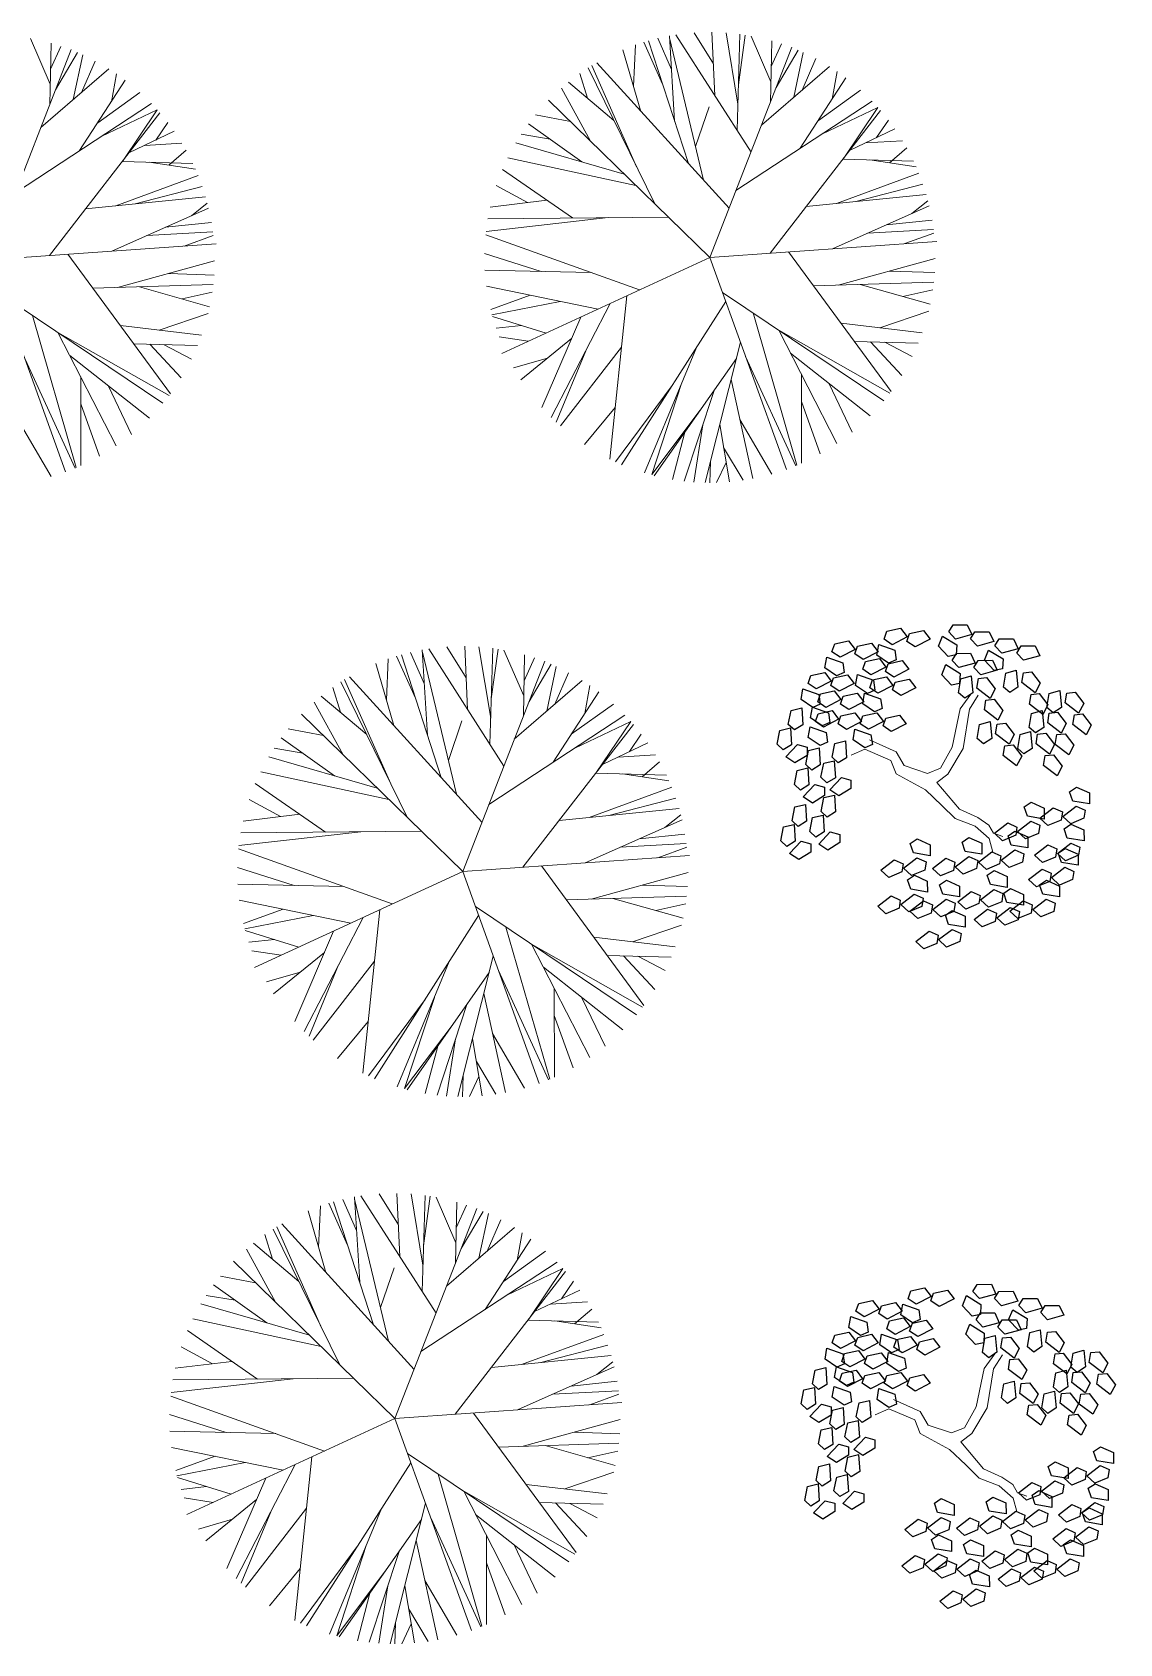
# Model space of a CAD drawing. Header units: millimetres. Extents: x 997 to 4249, y 599 to 1440.
# Drawn here: x 1282.57 to 1301.14, y 933.64 to 961.17 of the extents above; entities that cross this region are included whole.
import ezdxf

# ---------------------------------------------------------------- set-up
doc = ezdxf.new("R2010")
doc.units = ezdxf.units.MM
doc.linetypes.add('Continuo', pattern=[0])
doc.layers.add('cercas existentes', color=18, linetype='Continuous')
doc.layers.add('taludes', color=9, linetype='Continuous')

# ---------------------------------------------------------------- blocks, each defined once
blk = doc.blocks.new('L', base_point=(1.3683, 0.5913))
at = {"linetype": 'Continuo'}
for p, q in [((1.2809, 0.65), (1.3117, 0.675)), ((1.2937, 0.5998), (1.2809, 0.65)), ((1.3117, 0.675), (1.3419, 0.6213)), ((1.2753, 0.5668), (1.3061, 0.5917)), ((1.3225, 0.5909), (1.2937, 0.5998)), ((1.3061, 0.5917), (1.3362, 0.538)), ((1.3419, 0.6213), (1.3225, 0.5909)), ((1.2881, 0.5166), (1.2753, 0.5668)), ((1.3362, 0.538), (1.3169, 0.5076)), ((1.337, 0.4891), (1.3557, 0.5478)), ((1.3557, 0.5478), (1.3911, 0.5544)), ((1.3911, 0.5544), (1.4042, 0.5272)), ((1.3169, 0.5076), (1.2881, 0.5166)), ((1.3763, 0.4836), (1.337, 0.4891)), ((1.4042, 0.5272), (1.3763, 0.4836))]:
    blk.add_line(p, q, dxfattribs=at)
blk = doc.blocks.new('gtfoods1')
at = {"layer": 'taludes', "lineweight": 5, "extrusion": (-0.01642, -0.01246, 0.999788)}
for p, q in [((-641.578, 299.358, 12.13), (-641.918, 300.139, 12.134)), ((-641.585, 299.012, 12.125), (-641.564, 300.056, 12.138)), ((-631.123, 299.358, 12.099), (-631.447, 300.075, 12.102)), ((-630.682, 298, 12.089), (-631.364, 300.1, 12.104)), ((-630.973, 299.609, 12.104), (-631.206, 300.141, 12.107)), ((-630.918, 298.728, 12.094), (-631.008, 300.182, 12.111)), ((-630.425, 297.717, 12.09), (-631.006, 300.147, 12.11)), ((-629.614, 298.197, 12.109), (-630.897, 300.201, 12.113)), ((-630.257, 299.704, 12.117), (-630.587, 300.235, 12.118)), ((-630.234, 299.164, 12.111), (-630.281, 300.244, 12.124)), ((-629.839, 299.018, 12.116), (-630.038, 300.235, 12.127)), ((-629.853, 298.57, 12.11), (-629.803, 300.21, 12.131)), ((-629.829, 299.347, 12.12), (-629.712, 300.197, 12.132)), ((-629.274, 299.398, 12.13), (-629.613, 300.18, 12.134)), ((-629.281, 299.053, 12.125), (-629.26, 300.096, 12.138)), ((-642.621, 296.357, 12.075), (-641.22, 299.948, 12.143)), ((-641.573, 299.616, 12.133), (-641.397, 300.004, 12.141)), ((-641.489, 299.26, 12.13), (-641.112, 299.896, 12.144)), ((-641.187, 299.094, 12.133), (-641.025, 299.857, 12.145)), ((-631.493, 298.893, 12.087), (-631.8, 299.947, 12.095)), ((-631.619, 299.324, 12.09), (-631.589, 300.028, 12.099)), ((-630.316, 296.397, 12.075), (-628.916, 299.988, 12.143)), ((-629.268, 299.657, 12.133), (-629.092, 300.044, 12.141)), ((-629.184, 299.301, 12.13), (-628.808, 299.936, 12.144)), ((-628.882, 299.134, 12.133), (-628.721, 299.898, 12.145)), ((-628.743, 299.254, 12.136), (-628.51, 299.794, 12.147)), ((-641.74, 298.616, 12.118), (-640.58, 299.618, 12.149)), ((-641.048, 299.214, 12.136), (-640.814, 299.753, 12.147)), ((-640.536, 299.058, 12.143), (-640.449, 299.532, 12.15)), ((-632.406, 299.118, 12.075), (-632.535, 299.541, 12.078)), ((-631.257, 297.315, 12.071), (-632.396, 299.635, 12.081)), ((-631.567, 297.947, 12.074), (-632.332, 299.674, 12.083)), ((-629.989, 297.237, 12.091), (-632.248, 299.725, 12.085)), ((-629.435, 298.656, 12.118), (-628.276, 299.658, 12.149)), ((-628.231, 299.099, 12.143), (-628.144, 299.572, 12.15)), ((-641.077, 298.222, 12.124), (-640.299, 299.424, 12.151)), ((-632.355, 298.387, 12.066), (-632.851, 299.292, 12.069)), ((-631.956, 298.739, 12.077), (-632.732, 299.392, 12.073)), ((-628.773, 298.263, 12.124), (-627.994, 299.464, 12.151)), ((-628.464, 298.74, 12.135), (-627.743, 299.256, 12.153)), ((-642.175, 297.5, 12.097), (-639.853, 299.028, 12.154)), ((-640.768, 298.699, 12.135), (-640.047, 299.216, 12.153)), ((-630.316, 296.397, 12.075), (-633.07, 299.085, 12.063)), ((-630.562, 298.292, 12.095), (-630.331, 298.971, 12.107)), ((-629.871, 297.54, 12.097), (-627.548, 299.068, 12.154)), ((-628.404, 298.505, 12.133), (-627.448, 298.96, 12.154)), ((-627.448, 298.96, 12.154), (-628.043, 298.079, 12.133)), ((-641.593, 296.43, 12.093), (-639.706, 298.867, 12.154)), ((-640.709, 298.465, 12.133), (-639.752, 298.92, 12.154)), ((-639.752, 298.92, 12.154), (-640.347, 298.039, 12.133)), ((-639.775, 298.404, 12.147), (-639.573, 298.703, 12.154)), ((-632.504, 298.033, 12.059), (-633.414, 298.679, 12.053)), ((-632.694, 298.718, 12.065), (-633.295, 298.833, 12.056)), ((-629.288, 296.47, 12.093), (-627.401, 298.908, 12.154)), ((-627.47, 298.444, 12.147), (-627.268, 298.744, 12.154)), ((-640.236, 298.183, 12.137), (-639.463, 298.553, 12.154)), ((-633.046, 298.417, 12.055), (-633.537, 298.502, 12.048)), ((-627.931, 298.224, 12.137), (-627.158, 298.593, 12.154)), ((-639.966, 298.312, 12.143), (-639.332, 298.352, 12.154)), ((-639.555, 297.975, 12.146), (-639.26, 298.228, 12.154)), ((-631.778, 297.823, 12.069), (-633.628, 298.356, 12.045)), ((-627.661, 298.353, 12.143), (-627.027, 298.392, 12.154)), ((-627.25, 298.015, 12.146), (-626.955, 298.268, 12.154)), ((-640.347, 298.039, 12.133), (-639.145, 298.004, 12.153)), ((-639.892, 298.026, 12.141), (-639.1, 297.906, 12.152)), ((-632.661, 297.072, 12.045), (-633.858, 297.901, 12.036)), ((-631.578, 297.629, 12.07), (-633.766, 298.102, 12.04)), ((-628.043, 298.079, 12.133), (-626.84, 298.045, 12.153)), ((-627.587, 298.066, 12.141), (-626.795, 297.946, 12.152)), ((-640.462, 297.28, 12.122), (-639.053, 297.795, 12.152)), ((-640.127, 297.314, 12.128), (-638.984, 297.611, 12.15)), ((-633.43, 297.334, 12.036), (-633.963, 297.625, 12.03)), ((-628.157, 297.32, 12.122), (-626.748, 297.835, 12.152)), ((-627.822, 297.354, 12.128), (-626.68, 297.651, 12.15)), ((-640.975, 297.228, 12.113), (-638.928, 297.434, 12.149)), ((-639.17, 297.108, 12.141), (-638.898, 297.325, 12.148)), ((-633.099, 297.375, 12.041), (-634.067, 297.255, 12.024)), ((-628.67, 297.269, 12.113), (-626.623, 297.474, 12.149)), ((-626.866, 297.149, 12.141), (-626.593, 297.365, 12.148)), ((-640.529, 296.505, 12.111), (-638.877, 297.239, 12.147)), ((-632.054, 297.078, 12.055), (-634.138, 296.843, 12.018)), ((-631.024, 297.088, 12.072), (-634.107, 297.057, 12.021)), ((-628.224, 296.546, 12.111), (-626.572, 297.279, 12.147)), ((-627.305, 296.954, 12.131), (-626.522, 297.034, 12.145)), ((-639.932, 296.771, 12.124), (-638.804, 296.833, 12.144)), ((-639.61, 296.913, 12.131), (-638.827, 296.994, 12.145)), ((-639.291, 296.593, 12.133), (-638.797, 296.772, 12.143)), ((-631.52, 295.842, 12.048), (-634.144, 296.782, 12.017)), ((-627.627, 296.811, 12.124), (-626.499, 296.873, 12.144)), ((-626.987, 296.634, 12.133), (-626.492, 296.813, 12.143)), ((-642.621, 296.357, 12.075), (-638.746, 296.632, 12.142)), ((-630.316, 296.397, 12.075), (-626.442, 296.672, 12.142)), ((-628.974, 296.493, 12.098), (-627.222, 294.11, 12.097)), ((-642.621, 296.357, 12.075), (-641.316, 292.738, 12.051)), ((-641.278, 296.452, 12.098), (-639.527, 294.07, 12.097)), ((-640.43, 295.884, 12.105), (-638.774, 296.341, 12.138)), ((-633.196, 296.158, 12.025), (-634.163, 296.467, 12.013)), ((-630.316, 296.397, 12.075), (-633.87, 294.757, 11.996)), ((-630.316, 296.397, 12.075), (-629.011, 292.778, 12.051)), ((-628.125, 295.925, 12.105), (-626.469, 296.382, 12.138)), ((-640.851, 295.871, 12.098), (-638.797, 295.934, 12.133)), ((-639.556, 296.125, 12.122), (-638.783, 296.098, 12.135)), ((-632.349, 296.139, 12.038), (-634.157, 296.18, 12.009)), ((-628.547, 295.912, 12.098), (-626.492, 295.975, 12.133)), ((-627.753, 295.936, 12.111), (-626.553, 295.597, 12.127)), ((-627.252, 296.166, 12.122), (-626.478, 296.138, 12.135)), ((-642.406, 295.76, 12.071), (-639.654, 293.907, 12.093)), ((-640.058, 295.896, 12.111), (-638.858, 295.557, 12.127)), ((-639.325, 295.689, 12.121), (-638.814, 295.802, 12.131)), ((-632.226, 295.516, 12.033), (-634.132, 295.906, 12.006)), ((-633.384, 295.753, 12.017), (-634.059, 295.509, 12.002)), ((-631.734, 295.743, 12.044), (-632.024, 292.95, 12.004)), ((-630.101, 295.801, 12.071), (-627.349, 293.948, 12.093)), ((-627.02, 295.729, 12.121), (-626.509, 295.843, 12.131)), ((-641.883, 295.408, 12.075), (-641.134, 292.808, 12.055)), ((-639.721, 295.156, 12.108), (-638.885, 295.44, 12.125)), ((-632.872, 295.648, 12.024), (-634.037, 295.42, 12.002)), ((-633.113, 295.107, 12.013), (-634.029, 295.391, 12.001)), ((-632.522, 295.38, 12.026), (-633.184, 293.834, 11.996)), ((-632.019, 295.612, 12.037), (-633.025, 293.666, 11.996)), ((-630.044, 295.643, 12.07), (-631.825, 292.858, 12.006)), ((-629.578, 295.449, 12.075), (-628.83, 292.849, 12.055)), ((-627.417, 295.196, 12.108), (-626.58, 295.481, 12.125)), ((-641.447, 295.115, 12.079), (-639.55, 294.039, 12.097)), ((-641.447, 295.115, 12.079), (-640.453, 293.178, 12.071)), ((-640.382, 295.233, 12.098), (-638.995, 295.071, 12.119)), ((-633.533, 295.237, 12.008), (-633.968, 295.188, 12)), ((-629.142, 295.155, 12.079), (-627.245, 294.08, 12.097)), ((-629.142, 295.155, 12.079), (-628.148, 293.219, 12.071)), ((-628.077, 295.273, 12.098), (-626.69, 295.112, 12.119)), ((-640.153, 294.922, 12.098), (-639.063, 294.893, 12.115)), ((-639.877, 294.915, 12.102), (-639.343, 294.343, 12.104)), ((-639.632, 294.908, 12.106), (-639.166, 294.663, 12.111)), ((-633.418, 294.966, 12.006), (-633.917, 295.044, 11.999)), ((-632.678, 295.015, 12.019), (-633.547, 294.309, 11.996)), ((-631.825, 294.866, 12.031), (-632.868, 293.519, 11.997)), ((-630.547, 294.858, 12.052), (-631.435, 292.717, 12.011)), ((-629.794, 294.949, 12.066), (-630.398, 292.551, 12.026)), ((-627.849, 294.962, 12.098), (-626.758, 294.933, 12.115)), ((-627.572, 294.955, 12.102), (-627.038, 294.383, 12.104)), ((-627.327, 294.948, 12.106), (-626.862, 294.704, 12.111)), ((-642.01, 294.663, 12.064), (-641.155, 292.8, 12.055)), ((-641.245, 294.721, 12.077), (-639.887, 293.65, 12.086)), ((-633.091, 294.679, 12.008), (-633.669, 294.51, 11.996)), ((-632.436, 294.805, 12.02), (-632.939, 293.584, 11.997)), ((-629.864, 294.672, 12.061), (-631.266, 292.669, 12.013)), ((-629.706, 294.704, 12.064), (-628.85, 292.84, 12.055)), ((-628.94, 294.761, 12.077), (-627.582, 293.69, 12.086)), ((-641.059, 294.358, 12.076), (-641.056, 292.842, 12.057)), ((-629.954, 294.313, 12.055), (-629.585, 292.62, 12.04)), ((-628.754, 294.399, 12.076), (-628.751, 292.883, 12.057)), ((-640.584, 294.199, 12.082), (-640.191, 293.374, 12.078)), ((-630.959, 294.213, 12.037), (-631.928, 292.904, 12.005)), ((-630.8, 294.247, 12.04), (-631.308, 292.688, 12.013)), ((-630.246, 294.126, 12.048), (-630.754, 292.575, 12.02)), ((-628.279, 294.24, 12.082), (-627.886, 293.414, 12.078)), ((-641.058, 293.895, 12.07), (-640.738, 293.002, 12.064)), ((-631.932, 293.837, 12.017), (-632.457, 293.201, 12)), ((-630.48, 293.791, 12.04), (-631.308, 292.688, 12.013)), ((-628.753, 293.935, 12.07), (-628.433, 293.042, 12.064)), ((-642.11, 293.591, 12.049), (-641.566, 292.657, 12.046)), ((-630.438, 293.54, 12.037), (-630.592, 292.56, 12.023)), ((-630.148, 293.542, 12.042), (-629.984, 292.564, 12.033)), ((-629.806, 293.631, 12.049), (-629.261, 292.697, 12.046)), ((-630.744, 293.414, 12.031), (-630.957, 292.604, 12.017)), ((-630.307, 292.911, 12.032), (-630.32, 292.55, 12.027)), ((-630.083, 293.153, 12.038), (-629.751, 292.592, 12.037)), ((-630.039, 292.894, 12.036), (-630.201, 292.552, 12.029)), ((-634.902, 287.512, 12.089), (-635.584, 289.611, 12.104)), ((-635.193, 289.121, 12.104), (-635.426, 289.652, 12.107)), ((-635.138, 288.24, 12.094), (-635.228, 289.694, 12.111)), ((-634.645, 287.229, 12.09), (-635.226, 289.658, 12.11)), ((-633.835, 287.709, 12.109), (-635.117, 289.712, 12.113)), ((-634.477, 289.216, 12.117), (-634.807, 289.747, 12.118)), ((-634.454, 288.676, 12.111), (-634.501, 289.756, 12.124)), ((-634.059, 288.53, 12.116), (-634.259, 289.746, 12.127)), ((-634.073, 288.082, 12.11), (-634.023, 289.722, 12.131)), ((-634.049, 288.859, 12.12), (-633.932, 289.708, 12.132)), ((-633.494, 288.91, 12.13), (-633.833, 289.691, 12.134)), ((-633.501, 288.565, 12.125), (-633.48, 289.608, 12.138)), ((-635.713, 288.405, 12.087), (-636.02, 289.459, 12.095)), ((-635.839, 288.836, 12.09), (-635.809, 289.54, 12.099)), ((-635.343, 288.869, 12.099), (-635.667, 289.587, 12.102)), ((-634.536, 285.909, 12.075), (-633.136, 289.5, 12.143)), ((-633.489, 289.168, 12.133), (-633.312, 289.556, 12.141)), ((-633.404, 288.812, 12.13), (-633.028, 289.448, 12.144)), ((-633.102, 288.646, 12.133), (-632.941, 289.409, 12.145)), ((-636.626, 288.629, 12.075), (-636.755, 289.053, 12.078)), ((-635.477, 286.827, 12.071), (-636.616, 289.146, 12.081)), ((-635.787, 287.459, 12.074), (-636.553, 289.186, 12.083)), ((-634.209, 286.749, 12.091), (-636.469, 289.236, 12.085)), ((-633.656, 288.168, 12.118), (-632.496, 289.17, 12.149)), ((-632.963, 288.766, 12.136), (-632.73, 289.305, 12.147)), ((-632.451, 288.61, 12.143), (-632.364, 289.084, 12.15)), ((-636.576, 287.899, 12.066), (-637.071, 288.804, 12.069)), ((-636.176, 288.251, 12.077), (-636.952, 288.904, 12.073)), ((-632.993, 287.774, 12.124), (-632.214, 288.976, 12.151)), ((-632.684, 288.252, 12.135), (-631.963, 288.768, 12.153)), ((-634.536, 285.909, 12.075), (-637.29, 288.596, 12.063)), ((-634.091, 287.052, 12.097), (-631.768, 288.58, 12.154)), ((-636.915, 288.23, 12.065), (-637.515, 288.344, 12.056)), ((-634.782, 287.804, 12.095), (-634.551, 288.482, 12.107)), ((-633.508, 285.982, 12.093), (-631.622, 288.419, 12.154)), ((-632.625, 288.017, 12.133), (-631.668, 288.472, 12.154)), ((-631.668, 288.472, 12.154), (-632.263, 287.591, 12.133)), ((-631.69, 287.956, 12.147), (-631.488, 288.255, 12.154)), ((-637.266, 287.929, 12.055), (-637.757, 288.014, 12.048)), ((-636.724, 287.544, 12.059), (-637.635, 288.191, 12.053)), ((-632.151, 287.735, 12.137), (-631.378, 288.105, 12.154)), ((-635.998, 287.335, 12.069), (-637.848, 287.868, 12.045)), ((-631.881, 287.864, 12.143), (-631.247, 287.904, 12.154)), ((-631.471, 287.527, 12.146), (-631.175, 287.78, 12.154)), ((-636.881, 286.583, 12.045), (-638.078, 287.412, 12.036)), ((-635.798, 287.14, 12.07), (-637.986, 287.613, 12.04)), ((-632.263, 287.591, 12.133), (-631.06, 287.556, 12.153)), ((-631.808, 287.578, 12.141), (-631.015, 287.458, 12.152)), ((-637.65, 286.846, 12.036), (-638.183, 287.136, 12.03)), ((-632.377, 286.832, 12.122), (-630.968, 287.347, 12.152)), ((-632.043, 286.866, 12.128), (-630.9, 287.163, 12.15)), ((-637.319, 286.887, 12.041), (-638.287, 286.767, 12.024)), ((-632.89, 286.78, 12.113), (-630.843, 286.986, 12.149)), ((-631.086, 286.66, 12.141), (-630.813, 286.877, 12.148)), ((-636.274, 286.589, 12.055), (-638.358, 286.355, 12.018)), ((-635.245, 286.6, 12.072), (-638.327, 286.568, 12.021)), ((-632.444, 286.057, 12.111), (-630.792, 286.791, 12.147)), ((-635.74, 285.354, 12.048), (-638.364, 286.294, 12.017)), ((-631.847, 286.323, 12.124), (-630.719, 286.385, 12.144)), ((-631.525, 286.465, 12.131), (-630.743, 286.546, 12.145)), ((-631.207, 286.145, 12.133), (-630.712, 286.325, 12.143)), ((-634.536, 285.909, 12.075), (-630.662, 286.184, 12.142)), ((-637.416, 285.67, 12.025), (-638.383, 285.979, 12.013)), ((-634.536, 285.909, 12.075), (-638.09, 284.269, 11.996)), ((-634.536, 285.909, 12.075), (-633.231, 282.29, 12.051)), ((-633.194, 286.004, 12.098), (-631.442, 283.622, 12.097)), ((-632.345, 285.436, 12.105), (-630.689, 285.893, 12.138)), ((-636.569, 285.651, 12.038), (-638.377, 285.691, 12.009)), ((-632.767, 285.423, 12.098), (-630.713, 285.486, 12.133)), ((-631.472, 285.677, 12.122), (-630.698, 285.65, 12.135)), ((-636.446, 285.028, 12.033), (-638.352, 285.417, 12.006)), ((-637.604, 285.265, 12.017), (-638.279, 285.021, 12.002)), ((-635.954, 285.255, 12.044), (-636.244, 282.462, 12.004)), ((-634.321, 285.312, 12.071), (-631.569, 283.46, 12.093)), ((-631.973, 285.448, 12.111), (-630.773, 285.109, 12.127)), ((-631.24, 285.241, 12.121), (-630.729, 285.354, 12.131)), ((-637.092, 285.16, 12.024), (-638.257, 284.932, 12.002)), ((-636.239, 285.123, 12.037), (-637.245, 283.178, 11.996)), ((-634.265, 285.155, 12.07), (-636.045, 282.37, 12.006)), ((-633.798, 284.96, 12.075), (-633.05, 282.36, 12.055)), ((-631.637, 284.708, 12.108), (-630.8, 284.992, 12.125)), ((-637.334, 284.618, 12.013), (-638.249, 284.903, 12.001)), ((-637.753, 284.748, 12.008), (-638.188, 284.7, 12)), ((-636.742, 284.891, 12.026), (-637.404, 283.345, 11.996)), ((-633.363, 284.667, 12.079), (-631.465, 283.591, 12.097)), ((-633.363, 284.667, 12.079), (-632.368, 282.73, 12.071)), ((-632.297, 284.785, 12.098), (-630.91, 284.624, 12.119)), ((-637.639, 284.478, 12.006), (-638.137, 284.556, 11.999)), ((-636.898, 284.527, 12.019), (-637.767, 283.821, 11.996)), ((-636.045, 284.378, 12.031), (-637.088, 283.03, 11.997)), ((-634.767, 284.37, 12.052), (-635.655, 282.228, 12.011)), ((-634.014, 284.461, 12.066), (-634.618, 282.063, 12.026)), ((-632.069, 284.474, 12.098), (-630.979, 284.445, 12.115)), ((-631.792, 284.467, 12.102), (-631.258, 283.895, 12.104)), ((-631.547, 284.46, 12.106), (-631.082, 284.215, 12.111)), ((-637.312, 284.191, 12.008), (-637.889, 284.022, 11.996)), ((-636.656, 284.317, 12.02), (-637.16, 283.095, 11.997)), ((-634.084, 284.184, 12.061), (-635.486, 282.181, 12.013)), ((-633.926, 284.216, 12.064), (-633.07, 282.352, 12.055)), ((-633.16, 284.273, 12.077), (-631.803, 283.202, 12.086)), ((-634.174, 283.825, 12.055), (-633.805, 282.132, 12.04)), ((-632.974, 283.91, 12.076), (-632.971, 282.394, 12.057)), ((-635.179, 283.725, 12.037), (-636.148, 282.416, 12.005)), ((-635.02, 283.759, 12.04), (-635.528, 282.2, 12.013)), ((-634.466, 283.637, 12.048), (-634.974, 282.087, 12.02)), ((-632.5, 283.752, 12.082), (-632.106, 282.926, 12.078)), ((-636.152, 283.349, 12.017), (-636.677, 282.712, 12)), ((-634.7, 283.303, 12.04), (-635.528, 282.2, 12.013)), ((-632.973, 283.447, 12.07), (-632.653, 282.554, 12.064)), ((-634.658, 283.051, 12.037), (-634.812, 282.072, 12.023)), ((-634.369, 283.053, 12.042), (-634.204, 282.076, 12.033)), ((-634.026, 283.143, 12.049), (-633.481, 282.209, 12.046)), ((-634.964, 282.926, 12.031), (-635.177, 282.116, 12.017)), ((-634.303, 282.665, 12.038), (-633.971, 282.103, 12.037)), ((-634.527, 282.423, 12.032), (-634.54, 282.062, 12.027)), ((-634.259, 282.405, 12.036), (-634.421, 282.063, 12.029)), ((-636.501, 279.524, 12.099), (-636.825, 280.242, 12.102)), ((-636.06, 278.167, 12.089), (-636.742, 280.266, 12.104)), ((-636.35, 279.776, 12.104), (-636.584, 280.307, 12.107)), ((-636.296, 278.895, 12.094), (-636.386, 280.349, 12.111)), ((-635.803, 277.884, 12.09), (-636.383, 280.313, 12.11)), ((-634.992, 278.364, 12.109), (-636.275, 280.367, 12.113)), ((-635.635, 279.871, 12.117), (-635.965, 280.402, 12.118)), ((-635.612, 279.331, 12.111), (-635.659, 280.411, 12.124)), ((-635.217, 279.185, 12.116), (-635.416, 280.401, 12.127)), ((-635.231, 278.737, 12.11), (-635.18, 280.377, 12.131)), ((-635.207, 279.514, 12.12), (-635.09, 280.363, 12.132)), ((-634.652, 279.565, 12.13), (-634.991, 280.346, 12.134)), ((-634.659, 279.219, 12.125), (-634.638, 280.263, 12.138)), ((-636.871, 279.06, 12.087), (-637.178, 280.114, 12.095)), ((-636.997, 279.491, 12.09), (-636.967, 280.195, 12.099)), ((-635.694, 276.564, 12.075), (-634.294, 280.155, 12.143)), ((-634.646, 279.823, 12.133), (-634.47, 280.211, 12.141)), ((-634.562, 279.467, 12.13), (-634.186, 280.103, 12.144)), ((-634.26, 279.301, 12.133), (-634.098, 280.064, 12.145)), ((-634.121, 279.421, 12.136), (-633.888, 279.96, 12.147)), ((-637.784, 279.284, 12.075), (-637.913, 279.707, 12.078)), ((-636.635, 277.482, 12.071), (-637.774, 279.801, 12.081)), ((-636.945, 278.113, 12.074), (-637.71, 279.841, 12.083)), ((-635.367, 277.404, 12.091), (-637.626, 279.891, 12.085)), ((-634.813, 278.823, 12.118), (-633.654, 279.825, 12.149)), ((-633.609, 279.265, 12.143), (-633.522, 279.739, 12.15)), ((-637.733, 278.554, 12.066), (-638.229, 279.459, 12.069)), ((-637.334, 278.906, 12.077), (-638.11, 279.559, 12.073)), ((-634.151, 278.429, 12.124), (-633.372, 279.631, 12.151)), ((-633.841, 278.906, 12.135), (-633.121, 279.423, 12.153)), ((-635.694, 276.564, 12.075), (-638.448, 279.251, 12.063)), ((-635.94, 278.459, 12.095), (-635.709, 279.137, 12.107)), ((-635.249, 277.707, 12.097), (-632.926, 279.235, 12.154)), ((-638.072, 278.885, 12.065), (-638.673, 278.999, 12.056)), ((-634.666, 276.637, 12.093), (-632.779, 279.074, 12.154)), ((-633.782, 278.671, 12.133), (-632.826, 279.127, 12.154)), ((-632.826, 279.127, 12.154), (-633.421, 278.246, 12.133)), ((-632.848, 278.611, 12.147), (-632.646, 278.91, 12.154)), ((-638.424, 278.584, 12.055), (-638.915, 278.668, 12.048)), ((-637.882, 278.199, 12.059), (-638.792, 278.846, 12.053)), ((-633.309, 278.39, 12.137), (-632.536, 278.76, 12.154)), ((-637.155, 277.99, 12.069), (-639.006, 278.523, 12.045)), ((-633.039, 278.519, 12.143), (-632.405, 278.558, 12.154)), ((-632.628, 278.182, 12.146), (-632.333, 278.435, 12.154)), ((-638.039, 277.238, 12.045), (-639.236, 278.067, 12.036)), ((-636.956, 277.795, 12.07), (-639.144, 278.268, 12.04)), ((-633.421, 278.246, 12.133), (-632.218, 278.211, 12.153)), ((-632.965, 278.233, 12.141), (-632.173, 278.113, 12.152)), ((-638.808, 277.501, 12.036), (-639.341, 277.791, 12.03)), ((-633.535, 277.487, 12.122), (-632.126, 278.002, 12.152)), ((-633.2, 277.521, 12.128), (-632.058, 277.818, 12.15)), ((-638.477, 277.541, 12.041), (-639.445, 277.422, 12.024)), ((-634.048, 277.435, 12.113), (-632.001, 277.641, 12.149)), ((-632.244, 277.315, 12.141), (-631.971, 277.532, 12.148)), ((-637.432, 277.244, 12.055), (-639.516, 277.01, 12.018)), ((-636.402, 277.255, 12.072), (-639.485, 277.223, 12.021)), ((-633.602, 276.712, 12.111), (-631.95, 277.446, 12.147)), ((-636.898, 276.009, 12.048), (-639.522, 276.949, 12.017)), ((-633.005, 276.978, 12.124), (-631.877, 277.04, 12.144)), ((-632.683, 277.12, 12.131), (-631.9, 277.201, 12.145)), ((-632.365, 276.8, 12.133), (-631.87, 276.979, 12.143)), ((-635.694, 276.564, 12.075), (-631.82, 276.839, 12.142)), ((-634.351, 276.659, 12.098), (-632.6, 274.277, 12.097)), ((-638.574, 276.325, 12.025), (-639.541, 276.634, 12.013)), ((-635.694, 276.564, 12.075), (-639.248, 274.924, 11.996)), ((-635.694, 276.564, 12.075), (-634.389, 272.945, 12.051)), ((-633.503, 276.091, 12.105), (-631.847, 276.548, 12.138)), ((-637.727, 276.306, 12.038), (-639.535, 276.346, 12.009)), ((-633.924, 276.078, 12.098), (-631.87, 276.141, 12.133)), ((-632.63, 276.332, 12.122), (-631.856, 276.305, 12.135)), ((-637.604, 275.683, 12.033), (-639.51, 276.072, 12.006)), ((-638.762, 275.919, 12.017), (-639.437, 275.675, 12.002)), ((-637.112, 275.91, 12.044), (-637.402, 273.117, 12.004)), ((-635.479, 275.967, 12.071), (-632.727, 274.114, 12.093)), ((-633.131, 276.103, 12.111), (-631.931, 275.764, 12.127)), ((-632.398, 275.896, 12.121), (-631.887, 276.009, 12.131)), ((-638.249, 275.815, 12.024), (-639.415, 275.587, 12.002)), ((-638.491, 275.273, 12.013), (-639.407, 275.558, 12.001)), ((-637.397, 275.778, 12.037), (-638.403, 273.833, 11.996)), ((-635.422, 275.81, 12.07), (-637.203, 273.025, 12.006)), ((-634.956, 275.615, 12.075), (-634.208, 273.015, 12.055)), ((-632.795, 275.363, 12.108), (-631.958, 275.647, 12.125)), ((-638.91, 275.403, 12.008), (-639.346, 275.355, 12)), ((-637.9, 275.546, 12.026), (-638.562, 274, 11.996)), ((-634.52, 275.322, 12.079), (-632.623, 274.246, 12.097)), ((-634.52, 275.322, 12.079), (-633.526, 273.385, 12.071)), ((-633.455, 275.439, 12.098), (-632.068, 275.278, 12.119)), ((-638.796, 275.132, 12.006), (-639.295, 275.211, 11.999)), ((-638.056, 275.182, 12.019), (-638.925, 274.475, 11.996)), ((-637.203, 275.033, 12.031), (-638.246, 273.685, 11.997)), ((-635.924, 275.025, 12.052), (-636.813, 272.883, 12.011)), ((-635.172, 275.116, 12.066), (-635.776, 272.717, 12.026)), ((-633.227, 275.129, 12.098), (-632.136, 275.1, 12.115)), ((-632.95, 275.122, 12.102), (-632.416, 274.55, 12.104)), ((-632.705, 275.115, 12.106), (-632.24, 274.87, 12.111)), ((-638.469, 274.846, 12.008), (-639.046, 274.677, 11.996)), ((-637.814, 274.972, 12.02), (-638.317, 273.75, 11.997)), ((-635.242, 274.838, 12.061), (-636.644, 272.836, 12.013)), ((-635.083, 274.87, 12.064), (-634.228, 273.007, 12.055)), ((-634.318, 274.928, 12.077), (-632.96, 273.857, 12.086)), ((-635.332, 274.48, 12.055), (-634.963, 272.787, 12.04)), ((-634.132, 274.565, 12.076), (-634.129, 273.049, 12.057)), ((-636.337, 274.38, 12.037), (-637.306, 273.071, 12.005)), ((-636.178, 274.413, 12.04), (-636.685, 272.855, 12.013)), ((-635.624, 274.292, 12.048), (-636.132, 272.742, 12.02)), ((-633.657, 274.406, 12.082), (-633.264, 273.581, 12.078)), ((-637.31, 274.004, 12.017), (-637.834, 273.367, 12)), ((-635.858, 273.958, 12.04), (-636.685, 272.855, 12.013)), ((-634.131, 274.102, 12.07), (-633.811, 273.209, 12.064)), ((-635.816, 273.706, 12.037), (-635.97, 272.726, 12.023)), ((-635.526, 273.708, 12.042), (-635.362, 272.731, 12.033)), ((-635.183, 273.798, 12.049), (-634.639, 272.864, 12.046)), ((-636.122, 273.581, 12.031), (-636.335, 272.77, 12.017)), ((-635.685, 273.077, 12.032), (-635.698, 272.717, 12.027)), ((-635.461, 273.32, 12.038), (-635.129, 272.758, 12.037)), ((-635.417, 273.06, 12.036), (-635.578, 272.718, 12.029))]:
    blk.add_line(p, q, dxfattribs=at)
at = {"layer": 'taludes', "linetype": 'Continuo', "lineweight": 5, "extrusion": (-0.012368, -0.016489, 0.999788)}
for p, q in [((-626.044, 288.688, 12.097), (-625.862, 288.938, 12.103)), ((-625.885, 288.683, 12.099), (-625.733, 288.921, 12.104)), ((-626.18, 288.031, 12.084), (-626.044, 288.688, 12.097)), ((-625.992, 288.011, 12.086), (-625.885, 288.683, 12.099)), ((-627.67, 287.996, 12.065), (-627.905, 287.896, 12.061)), ((-627.228, 287.807, 12.068), (-627.67, 287.996, 12.065)), ((-627.137, 287.953, 12.071), (-627.593, 288.156, 12.069)), ((-627, 287.719, 12.069), (-627.137, 287.953, 12.071)), ((-626.379, 287.672, 12.076), (-626.18, 288.031, 12.084)), ((-626.252, 287.574, 12.076), (-625.992, 288.011, 12.086)), ((-627.134, 287.575, 12.065), (-627.228, 287.807, 12.068)), ((-626.599, 287.585, 12.072), (-627, 287.719, 12.069)), ((-626.599, 287.585, 12.072), (-626.379, 287.672, 12.076)), ((-626.637, 287.302, 12.067), (-627.134, 287.575, 12.065)), ((-626.444, 287.431, 12.071), (-626.252, 287.574, 12.076)), ((-626.444, 287.431, 12.071), (-626.054, 286.974, 12.068)), ((-626.637, 287.302, 12.067), (-626.356, 287.037, 12.066)), ((-626.356, 287.037, 12.066), (-626.131, 286.814, 12.065)), ((-626.054, 286.974, 12.068), (-625.74, 286.829, 12.07)), ((-626.131, 286.814, 12.065), (-625.789, 286.682, 12.067)), ((-625.789, 286.682, 12.067), (-625.549, 286.472, 12.066)), ((-625.74, 286.829, 12.07), (-625.556, 286.701, 12.07)), ((-625.556, 286.701, 12.07), (-625.474, 286.564, 12.069)), ((-625.549, 286.472, 12.066), (-625.484, 286.24, 12.063)), ((-625.474, 286.564, 12.069), (-625.317, 286.505, 12.07)), ((-625.633, 277.421, 12.097), (-625.452, 277.672, 12.103)), ((-625.474, 277.416, 12.099), (-625.322, 277.654, 12.104)), ((-625.77, 276.764, 12.084), (-625.633, 277.421, 12.097)), ((-625.582, 276.745, 12.086), (-625.474, 277.416, 12.099)), ((-627.26, 276.73, 12.065), (-627.495, 276.63, 12.061)), ((-626.818, 276.541, 12.068), (-627.26, 276.73, 12.065)), ((-626.726, 276.686, 12.071), (-627.183, 276.89, 12.069)), ((-626.589, 276.452, 12.069), (-626.726, 276.686, 12.071)), ((-625.969, 276.406, 12.076), (-625.77, 276.764, 12.084)), ((-625.842, 276.307, 12.076), (-625.582, 276.745, 12.086)), ((-626.724, 276.308, 12.065), (-626.818, 276.541, 12.068)), ((-626.189, 276.318, 12.072), (-626.589, 276.452, 12.069)), ((-626.189, 276.318, 12.072), (-625.969, 276.406, 12.076)), ((-626.226, 276.036, 12.067), (-626.724, 276.308, 12.065)), ((-626.034, 276.165, 12.071), (-625.842, 276.307, 12.076)), ((-626.034, 276.165, 12.071), (-625.644, 275.707, 12.068)), ((-626.226, 276.036, 12.067), (-625.945, 275.771, 12.066)), ((-625.945, 275.771, 12.066), (-625.721, 275.548, 12.065)), ((-625.644, 275.707, 12.068), (-625.33, 275.562, 12.07)), ((-625.33, 275.562, 12.07), (-625.146, 275.435, 12.07)), ((-625.721, 275.548, 12.065), (-625.378, 275.415, 12.067)), ((-625.378, 275.415, 12.067), (-625.139, 275.205, 12.066)), ((-625.146, 275.435, 12.07), (-625.064, 275.297, 12.069)), ((-625.064, 275.297, 12.069), (-624.907, 275.239, 12.07)), ((-625.139, 275.205, 12.066), (-625.074, 274.974, 12.063))]:
    blk.add_line(p, q, dxfattribs=at)
for p, xscale, yscale, zscale, rotation in [((-674.529, -143.564, 15.077), 4.693247904986873, 4.693247904986873, 4.693247904986873, 292.8731664010561), ((-675.916, -144.933, 15.077), 4.693247905292083, 4.693247905292083, 4.693247905292083, 305.0710582407918), ((-675.334, -144.228, 15.077), 4.693247905292083, 4.693247905292083, 4.693247905292083, 305.0710582407918), ((-673.754, -143.283, 15.077), 4.693247904986873, 4.693247904986873, 4.693247904986873, 292.8731664010561), ((-674.191, -143.92, 15.077), 4.693247904986873, 4.693247904986873, 4.693247904986873, 292.8731664010561), ((-675.918, -145.61, 15.077), 4.693247905292083, 4.693247905292083, 4.693247905292083, 305.0710582407918), ((-675.316, -144.858, 15.077), 4.693247905292083, 4.693247905292083, 4.693247905292083, 305.0710582407918), ((-673.883, -144.231, 15.077), 4.693247905158423, 4.693247905158423, 4.693247905158423, 240.0875733262941), ((-673.326, -143.692, 15.077), 4.693247905158423, 4.693247905158423, 4.693247905158423, 240.0875733262941), ((-675.031, -145.037, 15.077), 4.693247905292083, 4.693247905292083, 4.693247905292083, 305.0710582407918), ((-672.525, -143.525, 15.077), 4.693247905158423, 4.693247905158423, 4.693247905158423, 240.0875733262941), ((-675.877, -146.373, 15.077), 4.693247905007419, 4.693247905007419, 4.693247905007419, 11.23182489907098), ((-675.598, -145.764, 15.077), 4.693247905292083, 4.693247905292083, 4.693247905292083, 305.0710582407918), ((-672.56, -143.978, 15.077), 4.693247905158423, 4.693247905158423, 4.693247905158423, 240.0875733262941), ((-675.427, -146.057, 15.077), 4.693247905292083, 4.693247905292083, 4.693247905292083, 305.0710582407918), ((-674.793, -145.628, 15.077), 4.693247905292083, 4.693247905292083, 4.693247905292083, 305.0710582407918), ((-673.158, -144.662, 15.077), 4.693247905158423, 4.693247905158423, 4.693247905158423, 240.0875733262941), ((-674.94, -146.374, 15.077), 4.693247905007419, 4.693247905007419, 4.693247905007419, 11.23182489907098), ((-672.504, -144.384, 15.077), 4.693247905158423, 4.693247905158423, 4.693247905158423, 240.0875733262941), ((-675.229, -146.742, 15.077), 4.693247905007419, 4.693247905007419, 4.693247905007419, 11.23182489907098), ((-674.836, -147.654, 15.077), 4.693247905007419, 4.693247905007419, 4.693247905007419, 11.23182489907098), ((-674.535, -147.228, 15.077), 4.693247905007419, 4.693247905007419, 4.693247905007419, 11.23182489907098), ((-672.206, -145.312, 15.077), 4.693247904105663, 4.693247904105663, 4.693247904105663, 135.1959007807611), ((-671.742, -144.64, 15.077), 4.693247904105663, 4.693247904105663, 4.693247904105663, 135.1959007807611), ((-672.132, -145.87, 15.077), 4.693247904105663, 4.693247904105663, 4.693247904105663, 135.1959007807611), ((-671.437, -145.201, 15.077), 4.693247904105663, 4.693247904105663, 4.693247904105663, 135.1959007807611), ((-673.385, -146.98, 15.077), 4.693247904105663, 4.693247904105663, 4.693247904105663, 135.1959007807611), ((-672.694, -146.429, 15.077), 4.693247904105663, 4.693247904105663, 4.693247904105663, 135.1959007807611), ((-671.268, -145.593, 15.077), 4.693247904105663, 4.693247904105663, 4.693247904105663, 135.1959007807611), ((-673.052, -147.505, 15.077), 4.693247904105663, 4.693247904105663, 4.693247904105663, 135.1959007807611), ((-672.563, -147.244, 15.077), 4.693247904105663, 4.693247904105663, 4.693247904105663, 135.1959007807611), ((-672.009, -146.624, 15.077), 4.693247904105663, 4.693247904105663, 4.693247904105663, 135.1959007807611), ((-671.198, -146.22, 15.077), 4.693247904105663, 4.693247904105663, 4.693247904105663, 135.1959007807611), ((-671.602, -146.701, 15.077), 4.693247904105663, 4.693247904105663, 4.693247904105663, 135.1959007807611), ((-672.174, -147.597, 15.077), 4.693247904105663, 4.693247904105663, 4.693247904105663, 135.1959007807611), ((-667.44, -152.328, 15.258), 4.693247904986873, 4.693247904986873, 4.693247904986873, 292.8731664010561), ((-668.828, -153.698, 15.258), 4.693247905292083, 4.693247905292083, 4.693247905292083, 305.0710582407918), ((-668.246, -152.993, 15.258), 4.693247905292083, 4.693247905292083, 4.693247905292083, 305.0710582407918), ((-666.665, -152.048, 15.258), 4.693247904986873, 4.693247904986873, 4.693247904986873, 292.8731664010561), ((-667.102, -152.684, 15.258), 4.693247904986873, 4.693247904986873, 4.693247904986873, 292.8731664010561), ((-668.829, -154.375, 15.258), 4.693247905292083, 4.693247905292083, 4.693247905292083, 305.0710582407918), ((-668.227, -153.622, 15.258), 4.693247905292083, 4.693247905292083, 4.693247905292083, 305.0710582407918), ((-666.795, -152.996, 15.258), 4.693247905158423, 4.693247905158423, 4.693247905158423, 240.0875733262941), ((-666.238, -152.457, 15.258), 4.693247905158423, 4.693247905158423, 4.693247905158423, 240.0875733262941), ((-667.942, -153.802, 15.258), 4.693247905292083, 4.693247905292083, 4.693247905292083, 305.0710582407918), ((-665.436, -152.29, 15.258), 4.693247905158423, 4.693247905158423, 4.693247905158423, 240.0875733262941), ((-668.788, -155.138, 15.258), 4.693247905007419, 4.693247905007419, 4.693247905007419, 11.23182489907098), ((-668.509, -154.529, 15.258), 4.693247905292083, 4.693247905292083, 4.693247905292083, 305.0710582407918), ((-665.471, -152.743, 15.258), 4.693247905158423, 4.693247905158423, 4.693247905158423, 240.0875733262941), ((-668.339, -154.822, 15.258), 4.693247905292083, 4.693247905292083, 4.693247905292083, 305.0710582407918), ((-667.704, -154.393, 15.258), 4.693247905292083, 4.693247905292083, 4.693247905292083, 305.0710582407918), ((-666.069, -153.426, 15.258), 4.693247905158423, 4.693247905158423, 4.693247905158423, 240.0875733262941), ((-667.851, -155.139, 15.258), 4.693247905007419, 4.693247905007419, 4.693247905007419, 11.23182489907098), ((-665.416, -153.149, 15.258), 4.693247905158423, 4.693247905158423, 4.693247905158423, 240.0875733262941), ((-668.14, -155.507, 15.258), 4.693247905007419, 4.693247905007419, 4.693247905007419, 11.23182489907098), ((-664.654, -153.405, 15.258), 4.693247904105663, 4.693247904105663, 4.693247904105663, 135.1959007807611), ((-667.748, -156.418, 15.258), 4.693247905007419, 4.693247905007419, 4.693247905007419, 11.23182489907098), ((-667.447, -155.992, 15.258), 4.693247905007419, 4.693247905007419, 4.693247905007419, 11.23182489907098), ((-665.118, -154.077, 15.258), 4.693247904105663, 4.693247904105663, 4.693247904105663, 135.1959007807611), ((-665.044, -154.635, 15.258), 4.693247904105663, 4.693247904105663, 4.693247904105663, 135.1959007807611), ((-664.348, -153.965, 15.258), 4.693247904105663, 4.693247904105663, 4.693247904105663, 135.1959007807611), ((-666.296, -155.745, 15.258), 4.693247904105663, 4.693247904105663, 4.693247904105663, 135.1959007807611), ((-665.605, -155.194, 15.258), 4.693247904105663, 4.693247904105663, 4.693247904105663, 135.1959007807611), ((-664.179, -154.357, 15.258), 4.693247904105663, 4.693247904105663, 4.693247904105663, 135.1959007807611), ((-665.963, -156.269, 15.258), 4.693247904105663, 4.693247904105663, 4.693247904105663, 135.1959007807611), ((-665.475, -156.009, 15.258), 4.693247904105663, 4.693247904105663, 4.693247904105663, 135.1959007807611), ((-664.921, -155.389, 15.258), 4.693247904105663, 4.693247904105663, 4.693247904105663, 135.1959007807611), ((-664.11, -154.985, 15.258), 4.693247904105663, 4.693247904105663, 4.693247904105663, 135.1959007807611), ((-664.513, -155.466, 15.258), 4.693247904105663, 4.693247904105663, 4.693247904105663, 135.1959007807611), ((-665.085, -156.362, 15.258), 4.693247904105663, 4.693247904105663, 4.693247904105663, 135.1959007807611)]:
    blk.add_blockref('L', p, dxfattribs=dict(at, xscale=xscale, yscale=yscale, zscale=zscale, rotation=rotation))

msp = doc.modelspace()

# ---------------------------------------------------------------- block references
at = {"layer": 'cercas existentes', "color": 1}
msp.add_blockref('gtfoods1', (1924.454, 660.921), dxfattribs=at)

doc.saveas('drawing.dxf')
